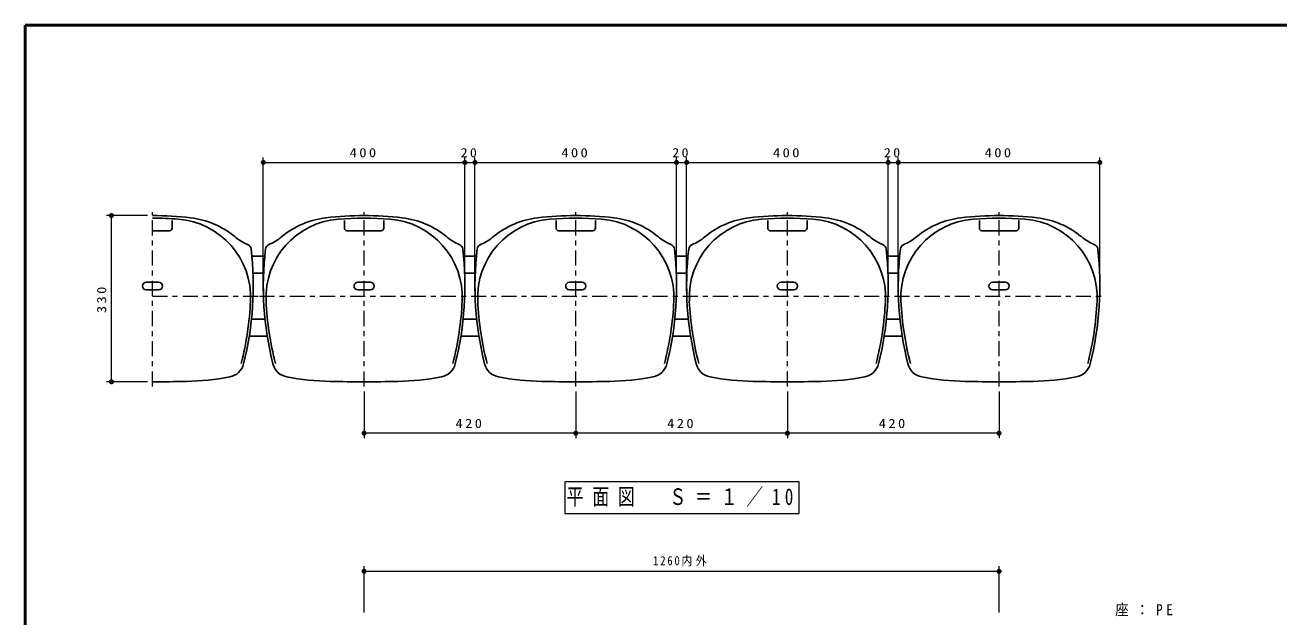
# Model space of a CAD drawing. Units: millimetres on the paper, scale 1:10. Extents: x -365 to 12, y -38 to 257.
# Drawn here: x -365 to -116.2, y 139.5 to 257 of the extents above; entities that cross this region are included whole.
import ezdxf

# ---------------------------------------------------------------- set-up
doc = ezdxf.new("R2010")
doc.units = ezdxf.units.MM
doc.linetypes.add('USER2', pattern=[6, 3, -1, 1, -1])
doc.layers.add('LY_1', color=7, linetype='Continuous', lineweight=25)
doc.layers.add('LY_2', color=7, linetype='Continuous', lineweight=13)
doc.styles.add('ＭＳ ゴシック', font='')
doc.styles.get('ＭＳ ゴシック').set_extended_font_data('MS Gothic')

# ---------------------------------------------------------------- blocks, each defined once
blk = doc.blocks.new('filled_dot')
at = {"color": 0, "linetype": 'Continuous', "lineweight": -2, "const_width": 1.25}
blk.add_lwpolyline([(-0.625, 0, 1), (0.625, 0, 1)], format="xyb", close=True, dxfattribs=at)

msp = doc.modelspace()

# ---------------------------------------------------------------- linework, layer by layer
at = {"layer": 'LY_1', "lineweight": 13}
for p, q in [((-317.722, 204.174), (-317.722, 230.722)), ((-317.722, 229.722), (-277.722, 229.722)), ((-277.722, 204.174), (-277.722, 230.722)), ((-277.722, 229.722), (-275.722, 229.722)), ((-275.722, 204.174), (-275.722, 230.722)), ((-275.722, 229.722), (-235.722, 229.722)), ((-235.722, 204.174), (-235.722, 230.722)), ((-235.722, 229.722), (-233.722, 229.722)), ((-233.722, 204.174), (-233.722, 230.722)), ((-233.722, 229.722), (-193.722, 229.722)), ((-193.722, 204.174), (-193.722, 230.722)), ((-193.722, 229.722), (-191.722, 229.722)), ((-191.722, 204.174), (-191.722, 230.722)), ((-191.722, 229.722), (-151.722, 229.722)), ((-151.722, 204.174), (-151.722, 230.722)), ((-340.722, 219.174), (-348.866, 219.174)), ((-347.866, 186.174), (-347.866, 219.174)), ((-340.722, 186.174), (-348.866, 186.174)), ((-297.722, 184.245), (-297.722, 174.968)), ((-255.722, 184.245), (-255.722, 174.968)), ((-213.722, 184.245), (-213.722, 174.968)), ((-171.722, 184.245), (-171.722, 174.968)), ((-255.722, 175.968), (-297.722, 175.968)), ((-213.722, 175.968), (-255.722, 175.968)), ((-171.722, 175.968), (-213.722, 175.968)), ((-211.372, 166.319), (-257.872, 166.319)), ((-257.872, 166.319), (-257.872, 160.019)), ((-211.372, 160.019), (-211.372, 166.319)), ((-257.872, 160.019), (-211.372, 160.019)), ((-297.722, 140.391), (-297.722, 149.549)), ((-171.722, 140.391), (-171.722, 149.549)), ((-297.722, 148.549), (-171.722, 148.549))]:
    msp.add_line(p, q, dxfattribs=at)
at = {"layer": 'LY_1', "linetype": 'USER2', "lineweight": 13}
for p, q in [((-339.722, 185.245), (-339.722, 219.843)), ((-297.722, 185.245), (-297.722, 219.843)), ((-255.722, 185.245), (-255.722, 219.843)), ((-213.722, 185.245), (-213.722, 219.843)), ((-171.722, 185.245), (-171.722, 219.843)), ((-339.722, 203.174), (-318.622, 203.174)), ((-318.488, 203.174), (-276.622, 203.174)), ((-276.488, 203.174), (-234.622, 203.174)), ((-234.488, 203.174), (-192.622, 203.174)), ((-192.488, 203.174), (-150.622, 203.174))]:
    msp.add_line(p, q, dxfattribs=at)
at = {"layer": 'LY_1'}
for p, q in [((-335.822, 216.674), (-335.822, 218.206)), ((-301.622, 216.674), (-301.622, 218.206)), ((-293.822, 216.674), (-293.822, 218.206)), ((-259.622, 216.674), (-259.622, 218.206)), ((-251.822, 216.674), (-251.822, 218.206)), ((-217.622, 216.674), (-217.622, 218.206)), ((-209.822, 216.674), (-209.822, 218.206)), ((-175.622, 216.674), (-175.622, 218.206)), ((-167.822, 216.674), (-167.822, 218.206)), ((-339.722, 216.174), (-336.322, 216.174)), ((-301.122, 216.174), (-294.322, 216.174)), ((-259.122, 216.174), (-252.322, 216.174)), ((-217.122, 216.174), (-210.322, 216.174)), ((-175.122, 216.174), (-168.322, 216.174)), ((-319.986, 211.124), (-317.457, 211.124)), ((-277.986, 211.124), (-275.457, 211.124)), ((-235.986, 211.124), (-233.457, 211.124)), ((-193.986, 211.124), (-191.457, 211.124)), ((-319.748, 207.724), (-317.696, 207.724)), ((-277.748, 207.724), (-275.696, 207.724)), ((-235.748, 207.724), (-233.696, 207.724)), ((-193.748, 207.724), (-191.696, 207.724)), ((-338.472, 205.924), (-340.972, 205.924)), ((-338.472, 204.424), (-340.972, 204.424)), ((-296.472, 205.924), (-298.972, 205.924)), ((-296.472, 204.424), (-298.972, 204.424)), ((-254.472, 205.924), (-256.972, 205.924)), ((-254.472, 204.424), (-256.972, 204.424)), ((-212.472, 205.924), (-214.972, 205.924)), ((-212.472, 204.424), (-214.972, 204.424)), ((-170.472, 205.924), (-172.972, 205.924)), ((-170.472, 204.424), (-172.972, 204.424)), ((-320.031, 198.624), (-317.412, 198.624)), ((-278.031, 198.624), (-275.412, 198.624)), ((-236.031, 198.624), (-233.412, 198.624)), ((-194.031, 198.624), (-191.412, 198.624)), ((-320.484, 195.224), (-316.959, 195.224)), ((-278.484, 195.224), (-274.959, 195.224)), ((-236.484, 195.224), (-232.959, 195.224)), ((-194.484, 195.224), (-190.959, 195.224))]:
    msp.add_line(p, q, dxfattribs=at)
for centre, radius, start, end in [((-339.722, 154.225), 64.949, 83.29891, 90), ((-297.722, 154.225), 64.949, 83.29891, 96.70109), ((-255.722, 154.225), 64.949, 83.29891, 96.70109), ((-213.722, 154.225), 64.949, 83.29891, 96.70109), ((-171.722, 154.225), 64.949, 83.29891, 96.70109), ((-339.722, 154.225), 64.449, 85.43627, 90), ((-336.322, 216.674), 0.5, 270, 0), ((-335.834, 202.928), 15.591, 357.28867, 85.43627), ((-334.104, 202.04), 16.805, 50.40365, 83.29891), ((-301.609, 202.928), 15.591, 94.56373, 182.71133), ((-303.34, 202.04), 16.805, 96.70109, 129.59635), ((-297.722, 154.225), 64.449, 85.43627, 94.56373), ((-301.122, 216.674), 0.5, 180, 270), ((-294.322, 216.674), 0.5, 270, 0), ((-293.834, 202.928), 15.591, 357.28867, 85.43627), ((-292.104, 202.04), 16.805, 50.40365, 83.29891), ((-259.609, 202.928), 15.591, 94.56373, 182.71133), ((-261.34, 202.04), 16.805, 96.70109, 129.59635), ((-255.722, 154.225), 64.449, 85.43627, 94.56373), ((-259.122, 216.674), 0.5, 180, 270), ((-252.322, 216.674), 0.5, 270, 0), ((-251.834, 202.928), 15.591, 357.28867, 85.43627), ((-250.104, 202.04), 16.805, 50.40365, 83.29891), ((-217.609, 202.928), 15.591, 94.56373, 182.71133), ((-219.34, 202.04), 16.805, 96.70109, 129.59635), ((-213.722, 154.225), 64.449, 85.43627, 94.56373), ((-217.122, 216.674), 0.5, 180, 270), ((-210.322, 216.674), 0.5, 270, 0), ((-209.834, 202.928), 15.591, 357.28867, 85.43627), ((-208.104, 202.04), 16.805, 50.40365, 83.29891), ((-175.609, 202.928), 15.591, 94.56373, 182.71133), ((-177.34, 202.04), 16.805, 96.70109, 129.59635), ((-171.722, 154.225), 64.449, 85.43627, 94.56373), ((-175.122, 216.674), 0.5, 180, 270), ((-168.322, 216.674), 0.5, 270, 0), ((-167.834, 202.928), 15.591, 357.28867, 85.43627), ((-166.104, 202.04), 16.805, 50.40365, 83.29891), ((-316.556, 223.254), 10.725, 230.40365, 246.99263), ((-320.887, 223.254), 10.725, 293.00737, 309.59635), ((-274.556, 223.254), 10.725, 230.40365, 246.99263), ((-278.887, 223.254), 10.725, 293.00737, 309.59635), ((-232.556, 223.254), 10.725, 230.40365, 246.99263), ((-236.887, 223.254), 10.725, 293.00737, 309.59635), ((-190.556, 223.254), 10.725, 230.40365, 246.99263), ((-194.887, 223.254), 10.725, 293.00737, 309.59635), ((-148.556, 223.254), 10.725, 230.40365, 246.99263), ((-383.603, 205.226), 63.881, 345.95715, 6.60678), ((-321.139, 212.461), 1, 6.60678, 66.99263), ((-253.841, 205.226), 63.881, 173.39322, 194.04285), ((-316.304, 212.461), 1, 113.00737, 173.39322), ((-341.603, 205.226), 63.881, 345.95715, 6.60678), ((-279.139, 212.461), 1, 6.60678, 66.99263), ((-211.841, 205.226), 63.881, 173.39322, 194.04285), ((-274.304, 212.461), 1, 113.00737, 173.39322), ((-299.603, 205.226), 63.881, 345.95715, 6.60678), ((-237.139, 212.461), 1, 6.60678, 66.99263), ((-169.841, 205.226), 63.881, 173.39322, 194.04285), ((-232.304, 212.461), 1, 113.00737, 173.39322), ((-257.603, 205.226), 63.881, 345.95715, 6.60678), ((-195.139, 212.461), 1, 6.60678, 66.99263), ((-127.841, 205.226), 63.881, 173.39322, 194.04285), ((-190.304, 212.461), 1, 113.00737, 173.39322), ((-215.603, 205.226), 63.881, 345.95715, 6.60678), ((-153.139, 212.461), 1, 6.60678, 66.99263), ((-340.972, 205.174), 0.75, 90, 270), ((-338.472, 205.174), 0.75, 270, 90), ((-298.972, 205.174), 0.75, 90, 270), ((-296.472, 205.174), 0.75, 270, 90), ((-256.972, 205.174), 0.75, 90, 270), ((-254.472, 205.174), 0.75, 270, 90), ((-214.972, 205.174), 0.75, 90, 270), ((-212.472, 205.174), 0.75, 270, 90), ((-172.972, 205.174), 0.75, 90, 270), ((-170.472, 205.174), 0.75, 270, 90), ((-381.571, 205.094), 61.379, 345.59908, 357.28867), ((-255.873, 205.094), 61.379, 182.71133, 194.40092), ((-339.571, 205.094), 61.379, 345.59908, 357.28867), ((-213.873, 205.094), 61.379, 182.71133, 194.40092), ((-297.571, 205.094), 61.379, 345.59908, 357.28867), ((-171.873, 205.094), 61.379, 182.71133, 194.40092), ((-255.571, 205.094), 61.379, 345.59908, 357.28867), ((-129.873, 205.094), 61.379, 182.71133, 194.40092), ((-213.571, 205.094), 61.379, 345.59908, 357.28867), ((-325.026, 190.575), 3.5, 280.50659, 345.95715), ((-312.417, 190.575), 3.5, 194.04285, 259.49341), ((-283.026, 190.575), 3.5, 280.50659, 345.95715), ((-270.417, 190.575), 3.5, 194.04285, 259.49341), ((-241.026, 190.575), 3.5, 280.50659, 345.95715), ((-228.417, 190.575), 3.5, 194.04285, 259.49341), ((-199.026, 190.575), 3.5, 280.50659, 345.95715), ((-186.417, 190.575), 3.5, 194.04285, 259.49341), ((-157.026, 190.575), 3.5, 280.50659, 345.95715), ((-334.175, 239.906), 53.672, 271.2337, 280.50659), ((-303.268, 239.906), 53.672, 259.49341, 268.7663), ((-292.175, 239.906), 53.672, 271.2337, 280.50659), ((-261.268, 239.906), 53.672, 259.49341, 268.7663), ((-250.175, 239.906), 53.672, 271.2337, 280.50659), ((-219.268, 239.906), 53.672, 259.49341, 268.7663), ((-208.175, 239.906), 53.672, 271.2337, 280.50659), ((-177.268, 239.906), 53.672, 259.49341, 268.7663), ((-166.175, 239.906), 53.672, 271.2337, 280.50659), ((-339.722, 497.464), 311.29, 270, 271.2337), ((-297.722, 497.464), 311.29, 268.7663, 271.2337), ((-255.722, 497.464), 311.29, 268.7663, 271.2337), ((-213.722, 497.464), 311.29, 268.7663, 271.2337), ((-171.722, 497.464), 311.29, 268.7663, 271.2337)]:
    msp.add_arc(centre, radius, start, end, dxfattribs=at)
at = {"layer": 'LY_2', "lineweight": 50}
for p, q in [((0, 257), (-365, 257)), ((-365, 257), (-365, 0))]:
    msp.add_line(p, q, dxfattribs=at)

# ---------------------------------------------------------------- block references
at = {"layer": 'LY_1', "lineweight": 13, "xscale": 0.4, "yscale": 0.4}
for p in [(-317.722, 229.722), (-277.722, 229.722), (-275.722, 229.722), (-235.722, 229.722), (-233.722, 229.722), (-193.722, 229.722), (-191.722, 229.722), (-297.722, 175.968), (-255.722, 175.968), (-213.722, 175.968), (-297.722, 148.549)]:
    msp.add_blockref('filled_dot', p, dxfattribs=at)
for p, rotation in [((-277.722, 229.722), 180), ((-275.722, 229.722), 180), ((-235.722, 229.722), 180), ((-233.722, 229.722), 180), ((-193.722, 229.722), 180), ((-191.722, 229.722), 180), ((-151.722, 229.722), 180), ((-347.866, 219.174), 270), ((-347.866, 186.174), 90), ((-255.722, 175.968), 180), ((-213.722, 175.968), 180), ((-171.722, 175.968), 180), ((-171.722, 148.549), 180)]:
    msp.add_blockref('filled_dot', p, dxfattribs=dict(at, rotation=rotation))

# ---------------------------------------------------------------- texts
at = {"layer": 'LY_1', "style": 'ＭＳ ゴシック'}
for s, insert, char_height, attachment_point in [('\\T1.33;\\W1.15;400', (-297.722, 230.722), 1.833, 8), ('\\T1.34;\\W1.1;20', (-276.722, 230.722), 1.833, 8), ('\\T1.33;\\W1.15;400', (-255.722, 230.722), 1.833, 8), ('\\T1.34;\\W1.1;20', (-234.722, 230.722), 1.833, 8), ('\\T1.33;\\W1.15;400', (-213.722, 230.722), 1.833, 8), ('\\T1.34;\\W1.1;20', (-192.722, 230.722), 1.833, 8), ('\\T1.33;\\W1.15;400', (-171.722, 230.722), 1.833, 8), ('\\T1.33;\\W1.15;420', (-276.722, 176.968), 1.833, 8), ('\\T1.33;\\W1.15;420', (-234.722, 176.968), 1.833, 8), ('\\T1.33;\\W1.15;420', (-192.722, 176.968), 1.833, 8), ('\\T1.51;\\W0.75;平面図\u3000Ｓ＝１／10', (-234.622, 163.169), 3.299, 5), ('\\T1.33;\\W0.85;1260内外', (-234.722, 149.549), 1.833, 8), ('\\T1.5;\\W0.9;座：PE', (-148.684, 140.8), 2.199, 4)]:
    msp.add_mtext(s, dxfattribs=dict(at, insert=insert, char_height=char_height, attachment_point=attachment_point))
at = {"layer": 'LY_1', "insert": (-348.866, 202.674), "char_height": 1.833, "attachment_point": 8, "rotation": 90, "style": 'ＭＳ ゴシック'}
msp.add_mtext('\\T1.33;\\W1.15;330', dxfattribs=at)

doc.saveas('drawing.dxf')
